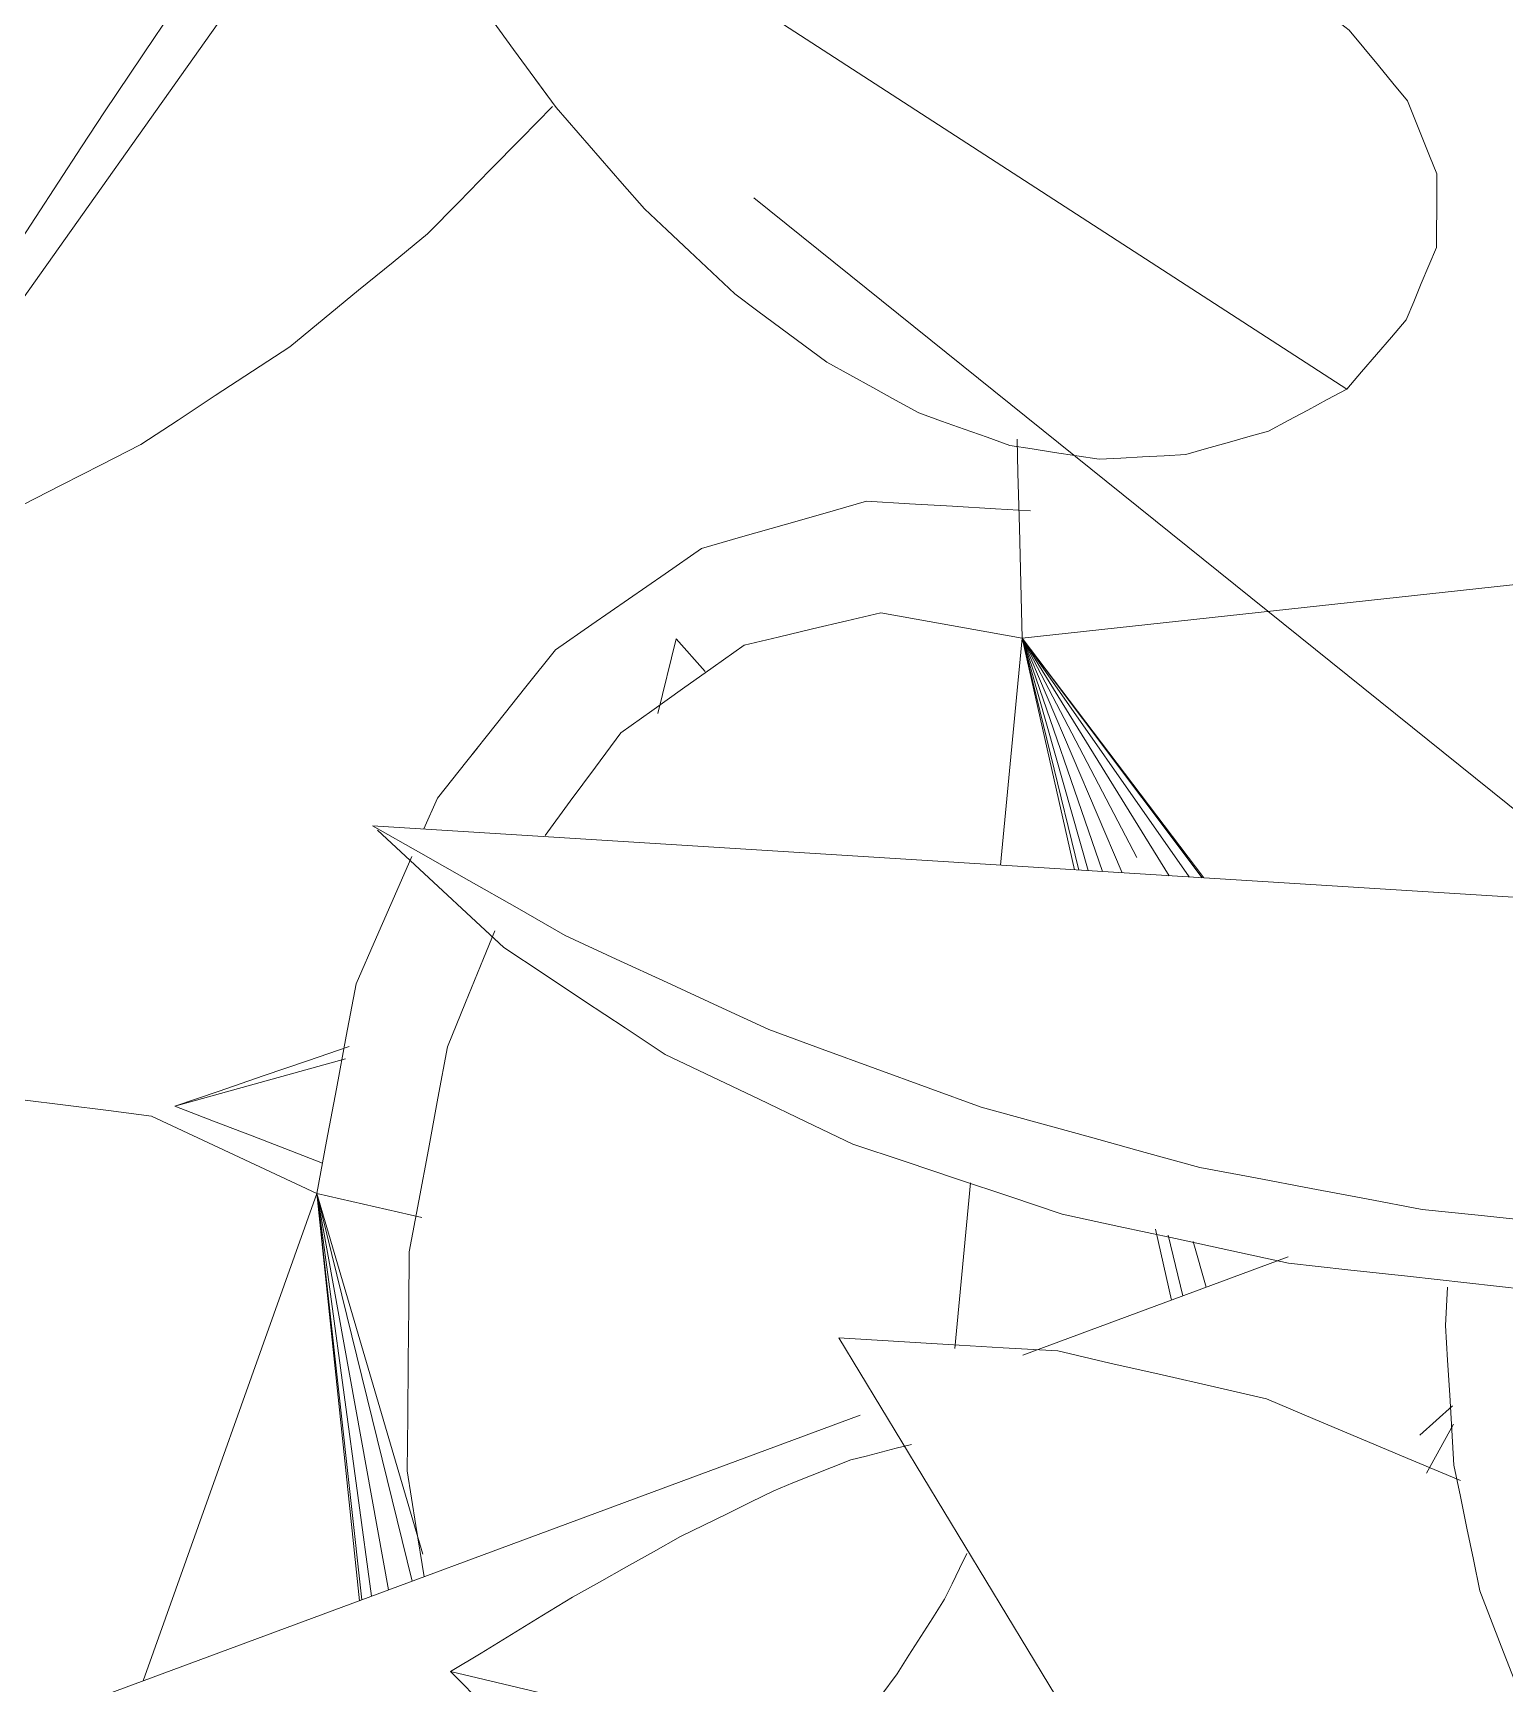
# Model space of a CAD drawing. Header units: metres. Extents: x -18.34 to -13.25, y -25.49 to -16.26.
# Drawn here: x -17.84679 to -17.81442, y -16.58459 to -16.54828 of the extents above; entities that cross this region are included whole.
import ezdxf

# ---------------------------------------------------------------- set-up
doc = ezdxf.new("R2010")
doc.units = ezdxf.units.M
doc.layers.add('Importações nas famílias', color=7, linetype='Continuous', lineweight=5)
doc.layers.add('Vegetação', color=7, linetype='Continuous', lineweight=5)

# ---------------------------------------------------------------- blocks, each defined once
blk = doc.blocks.new('Planta_pergolado_12200 - plantas pergolado_skp_Component_12-V45-Pavimento 02 - Executivo')
at = {"layer": 'Importações nas famílias', "color": 9}
for p, q in [((0.147917, 0.251099), (0.148684, 0.250597)), ((0.160278, 0.246554), (0.159966, 0.247011))]:
    blk.add_line(p, q, dxfattribs=at)
at = {"layer": 'Importações nas famílias', "color": 9, "flags": 128}
for points in [[(0.134103, 0.274234), (0.134239, 0.273316), (0.134374, 0.272398)], [(0.138559, 0.271524), (0.137942, 0.272129), (0.137326, 0.272734)], [(0.134374, 0.272398), (0.134604, 0.271501), (0.134834, 0.270604), (0.135064, 0.269706), (0.135294, 0.268809)], [(0.141171, 0.268867), (0.140518, 0.269532), (0.139865, 0.270196), (0.139212, 0.27086), (0.138559, 0.271524)], [(0.14387, 0.266036), (0.143195, 0.266744), (0.142521, 0.267451), (0.141846, 0.268159), (0.141171, 0.268867)], [(0.135294, 0.268809), (0.135616, 0.267942), (0.135938, 0.267075), (0.13626, 0.266208), (0.136582, 0.265341)], [(0.145231, 0.264565), (0.14455, 0.265301), (0.14387, 0.266036)], [(0.136582, 0.265341), (0.136993, 0.264514), (0.137403, 0.263687), (0.137814, 0.26286), (0.138224, 0.262033)], [(0.138224, 0.262033), (0.138719, 0.261255), (0.139214, 0.260477), (0.139708, 0.259699)], [(0.145076, 0.253424), (0.145786, 0.252842), (0.146497, 0.252261), (0.147207, 0.25168), (0.147917, 0.251099)], [(0.156449, 0.251633), (0.155901, 0.252303), (0.155354, 0.252974)], [(0.158366, 0.249178), (0.157887, 0.249792), (0.157407, 0.250406), (0.156928, 0.251019), (0.156449, 0.251633)], [(0.149452, 0.250095), (0.150219, 0.249593), (0.150986, 0.249091)], [(0.159966, 0.247011), (0.159566, 0.247553), (0.159166, 0.248095), (0.158766, 0.248637), (0.158366, 0.249178)], [(0.150986, 0.249091), (0.151802, 0.248675), (0.152618, 0.248258), (0.153433, 0.247841), (0.154249, 0.247425)], [(0.154249, 0.247425), (0.155105, 0.247098), (0.15596, 0.246771), (0.156815, 0.246444), (0.15767, 0.246117)], [(0.15767, 0.246117), (0.158556, 0.245883), (0.159441, 0.245649)]]:
    blk.add_lwpolyline(points, dxfattribs=at)
blk = doc.blocks.new('Planta_pergolado_12200 - plantas pergolado_skp_Component_12-V46-Pavimento 02 - Executivo')
at = {"layer": 'Importações nas famílias', "color": 9, "flags": 128}
for points in [[(0.153151, 0.234228), (0.152213, 0.234439), (0.151323, 0.23464)], [(0.152132, 0.232314), (0.152751, 0.232633), (0.153509, 0.233024)]]:
    blk.add_lwpolyline(points, dxfattribs=at)
blk = doc.blocks.new('Planta_pergolado_12200 - plantas pergolado_skp_Component_17-V47-Pavimento 02 - Executivo')
at = {"layer": 'Importações nas famílias', "color": 9}
for p, q in [((0.148966, 0.239525), (0.149311, 0.238926)), ((0.151045, 0.235909), (0.151363, 0.234857))]:
    blk.add_line(p, q, dxfattribs=at)
at = {"layer": 'Importações nas famílias', "color": 9, "flags": 128}
for points in [[(0.136188, 0.244087), (0.136904, 0.244208), (0.137779, 0.244355), (0.138653, 0.244502), (0.139528, 0.244649)], [(0.139528, 0.244649), (0.140397, 0.244499), (0.141266, 0.244349), (0.142136, 0.244199), (0.143005, 0.244049)], [(0.143005, 0.244049), (0.14381, 0.243612), (0.144615, 0.243175), (0.145419, 0.242738), (0.146224, 0.242301)], [(0.146224, 0.242301), (0.14691, 0.241607), (0.147595, 0.240913)], [(0.148027, 0.240476), (0.148281, 0.240219), (0.148966, 0.239525)], [(0.14962, 0.238387), (0.150006, 0.237717), (0.150525, 0.236813), (0.151045, 0.235909)], [(0.155527, 0.233655), (0.156395, 0.233861), (0.157263, 0.234067), (0.158131, 0.234273), (0.159, 0.234479)], [(0.153922, 0.232677), (0.154724, 0.233166), (0.155527, 0.233655)]]:
    blk.add_lwpolyline(points, dxfattribs=at)
blk = doc.blocks.new('Planta_pergolado_12200 - plantas pergolado_skp_Component_16-V48-Pavimento 02 - Executivo')
for name in ['Planta_pergolado_12200 - plantas pergolado_skp_Component_12-V45-Pavimento 02 - Executivo', 'Planta_pergolado_12200 - plantas pergolado_skp_Component_17-V47-Pavimento 02 - Executivo', 'Planta_pergolado_12200 - plantas pergolado_skp_Component_12-V46-Pavimento 02 - Executivo']:
    blk.add_blockref(name, (0, 0))
blk = doc.blocks.new('Planta_pergolado_12200 - plantas pergolado_skp_Component_12-V59-Pavimento 02 - Executivo')
at = {"layer": 'Importações nas famílias', "color": 9}
blk.add_line((0.148187, 0.259875), (0.161211, 0.245182), dxfattribs=at)
at = {"layer": 'Importações nas famílias', "color": 9, "flags": 128}
for points in [[(0.154258, 0.254316), (0.153656, 0.255029), (0.153053, 0.255741), (0.15245, 0.256454), (0.151847, 0.257166)], [(0.156449, 0.251633), (0.155901, 0.252303), (0.155354, 0.252974), (0.154806, 0.253645), (0.154258, 0.254316)], [(0.145076, 0.253424), (0.145786, 0.252842), (0.146497, 0.252261), (0.147207, 0.25168), (0.147917, 0.251099)], [(0.147917, 0.251099), (0.148684, 0.250597), (0.149452, 0.250095), (0.150219, 0.249593), (0.150986, 0.249091)], [(0.150986, 0.249091), (0.151802, 0.248675), (0.152618, 0.248258), (0.153433, 0.247841), (0.154249, 0.247425)], [(0.154249, 0.247425), (0.155105, 0.247098), (0.15596, 0.246771), (0.156815, 0.246444), (0.15767, 0.246117)]]:
    blk.add_lwpolyline(points, dxfattribs=at)
blk = doc.blocks.new('Planta_pergolado_12200 - plantas pergolado_skp_Component_12-V60-Pavimento 02 - Executivo')
at = {"layer": 'Importações nas famílias', "color": 9}
blk.add_line((0.151428, 0.234395), (0.155026, 0.233805), dxfattribs=at)
at = {"layer": 'Importações nas famílias', "color": 9, "flags": 128}
for points in [[(0.155026, 0.233805), (0.154088, 0.234017), (0.153151, 0.234228), (0.152213, 0.234439), (0.151323, 0.23464)], [(0.152132, 0.232314), (0.152751, 0.232633), (0.153509, 0.233024), (0.154268, 0.233415), (0.155026, 0.233805)]]:
    blk.add_lwpolyline(points, dxfattribs=at)
blk = doc.blocks.new('Planta_pergolado_12200 - plantas pergolado_skp_Component_17-V61-Pavimento 02 - Executivo')
at = {"layer": 'Importações nas famílias', "color": 9}
for p, q in [((0.148966, 0.239525), (0.149311, 0.238926)), ((0.150218, 0.230979), (0.152317, 0.2317)), ((0.150949, 0.224083), (0.152317, 0.2317)), ((0.151225, 0.223556), (0.152317, 0.2317)), ((0.15173, 0.223429), (0.152317, 0.2317)), ((0.152092, 0.223338), (0.152317, 0.2317)), ((0.152317, 0.2317), (0.152295, 0.223287)), ((0.156954, 0.222116), (0.152317, 0.2317)), ((0.152317, 0.2317), (0.152349, 0.223274))]:
    blk.add_line(p, q, dxfattribs=at)
at = {"layer": 'Importações nas famílias', "color": 9, "flags": 128}
for points in [[(0.136188, 0.244087), (0.136904, 0.244208), (0.137779, 0.244355), (0.138653, 0.244502), (0.139528, 0.244649)], [(0.139528, 0.244649), (0.140397, 0.244499), (0.141266, 0.244349), (0.142136, 0.244199), (0.143005, 0.244049)], [(0.143005, 0.244049), (0.14381, 0.243612), (0.144615, 0.243175), (0.145419, 0.242738), (0.146224, 0.242301)], [(0.146224, 0.242301), (0.14691, 0.241607), (0.147595, 0.240913), (0.148281, 0.240219), (0.148966, 0.239525)], [(0.14962, 0.238387), (0.150006, 0.237717), (0.150525, 0.236813), (0.151045, 0.235909)], [(0.151045, 0.235909), (0.151363, 0.234857), (0.151681, 0.233804), (0.151999, 0.232752), (0.152317, 0.2317)], [(0.155527, 0.233655), (0.156395, 0.233861), (0.157263, 0.234067), (0.158131, 0.234273), (0.159, 0.234479)], [(0.152317, 0.2317), (0.15312, 0.232189), (0.153922, 0.232677), (0.154724, 0.233166), (0.155527, 0.233655)]]:
    blk.add_lwpolyline(points, dxfattribs=at)
blk = doc.blocks.new('Planta_pergolado_12200 - plantas pergolado_skp_Component_16-V62-Pavimento 02 - Executivo')
for name in ['Planta_pergolado_12200 - plantas pergolado_skp_Component_12-V59-Pavimento 02 - Executivo', 'Planta_pergolado_12200 - plantas pergolado_skp_Component_17-V61-Pavimento 02 - Executivo', 'Planta_pergolado_12200 - plantas pergolado_skp_Component_12-V60-Pavimento 02 - Executivo']:
    blk.add_blockref(name, (0, 0))
blk = doc.blocks.new('Planta_pergolado_12200 - plantas pergolado_skp_-3067427-Pavimento 02 - Executivo')
for name in ['Planta_pergolado_12200 - plantas pergolado_skp_Component_16-V62-Pavimento 02 - Executivo', 'Planta_pergolado_12200 - plantas pergolado_skp_Component_16-V48-Pavimento 02 - Executivo']:
    blk.add_blockref(name, (0, 0))
blk = doc.blocks.new('Planta_pergolado_12200 - plantas pergolado_skp_-3067432-Pavimento 02 - Executivo')
at = {"rotation": 89.9999999999999}
blk.add_blockref('Planta_pergolado_12200 - plantas pergolado_skp_-3067427-Pavimento 02 - Executivo', (0.274037, 0.01573), dxfattribs=at)
blk = doc.blocks.new('Planta_pergolado_12200 - plantas pergolado_skp_Component_12-V303-Pavimento 02 - Executivo')
at = {"layer": 'Importações nas famílias', "color": 9}
for p, q in [((0.167146, 0.071654), (0.169928, 0.0793)), ((0.158323, 0.04741), (0.158864, 0.048898)), ((0.157802, 0.048143), (0.158323, 0.04741))]:
    blk.add_line(p, q, dxfattribs=at)
at = {"layer": 'Importações nas famílias', "color": 9, "flags": 128}
for points in [[(0.169473, 0.08069), (0.168761, 0.08042), (0.167847, 0.080075), (0.166934, 0.07973)], [(0.166934, 0.07973), (0.166095, 0.07927), (0.165256, 0.07881), (0.164417, 0.078349), (0.163579, 0.077889)], [(0.163579, 0.077889), (0.162834, 0.077325), (0.162263, 0.076892)]]:
    blk.add_lwpolyline(points, dxfattribs=at)
blk = doc.blocks.new('Planta_pergolado_12200 - plantas pergolado_skp_Component_16-V305-Pavimento 02 - Executivo')
blk.add_blockref('Planta_pergolado_12200 - plantas pergolado_skp_Component_12-V303-Pavimento 02 - Executivo', (0, 0))
blk = doc.blocks.new('Planta_pergolado_12200 - plantas pergolado_skp_Component_12-V306-Pavimento 02 - Executivo')
at = {"layer": 'Importações nas famílias', "color": 9}
for p, q in [((0.177038, 0.068928), (0.156281, 0.06371)), ((0.144873, 0.065362), (0.144138, 0.064833)), ((0.152819, 0.06284), (0.147173, 0.06142))]:
    blk.add_line(p, q, dxfattribs=at)
blk = doc.blocks.new('Planta_pergolado_12200 - plantas pergolado_skp_Component_12-V280-Pavimento 02 - Executivo')
at = {"layer": 'Importações nas famílias', "color": 9}
blk.add_line((0.19005, 0.027809), (0.170408, 0.043789), dxfattribs=at)
at = {"layer": 'Importações nas famílias', "color": 9, "flags": 128}
for points in [[(0.173848, 0.044769), (0.173411, 0.044695), (0.172974, 0.044621), (0.172537, 0.044547), (0.172101, 0.044473)], [(0.17563, 0.044675), (0.175185, 0.044699), (0.174739, 0.044722), (0.174293, 0.044746), (0.173848, 0.044769)], [(0.177429, 0.044192), (0.176979, 0.044313), (0.17653, 0.044434), (0.17608, 0.044555), (0.17563, 0.044675)], [(0.172101, 0.044473), (0.171678, 0.044302), (0.171254, 0.044131), (0.170831, 0.04396), (0.170408, 0.043789)], [(0.179223, 0.043324), (0.178775, 0.043541), (0.178326, 0.043758), (0.177877, 0.043975), (0.177429, 0.044192)], [(0.170408, 0.043789), (0.170066, 0.043467), (0.169724, 0.043145), (0.169381, 0.042823), (0.169039, 0.042501)], [(0.180993, 0.042083), (0.180551, 0.042393), (0.180108, 0.042704), (0.179666, 0.043014), (0.179223, 0.043324)], [(0.169039, 0.042501), (0.168844, 0.042148), (0.168649, 0.041795), (0.168453, 0.041442), (0.168258, 0.041089)], [(0.182719, 0.04048), (0.182288, 0.040881), (0.181856, 0.041281), (0.181425, 0.041682), (0.180993, 0.042083)], [(0.168258, 0.041089), (0.168215, 0.040713), (0.168172, 0.040337), (0.168128, 0.039961), (0.168085, 0.039585)], [(0.184383, 0.038535), (0.183967, 0.039021), (0.183551, 0.039507), (0.183135, 0.039994), (0.182719, 0.04048)], [(0.168085, 0.039585), (0.168195, 0.039195), (0.168304, 0.038805), (0.168414, 0.038415), (0.168523, 0.038026)], [(0.185964, 0.036268), (0.185569, 0.036835), (0.185173, 0.037401), (0.184778, 0.037968), (0.184383, 0.038535)], [(0.168523, 0.038026), (0.168783, 0.037631), (0.169043, 0.037236), (0.169303, 0.036841), (0.169562, 0.036447)], [(0.169562, 0.036447), (0.169966, 0.036056), (0.17037, 0.035666), (0.170774, 0.035276), (0.171178, 0.034886)], [(0.187447, 0.033705), (0.187076, 0.034346), (0.186706, 0.034987), (0.186335, 0.035627), (0.185964, 0.036268)], [(0.171178, 0.034886), (0.171717, 0.034509), (0.172256, 0.034132), (0.172794, 0.033756), (0.173333, 0.033379)], [(0.188814, 0.030875), (0.188472, 0.031583), (0.18813, 0.03229), (0.187789, 0.032998), (0.187447, 0.033705)], [(0.173333, 0.033379), (0.173994, 0.033025), (0.174655, 0.032671), (0.175315, 0.032316), (0.175976, 0.031962)], [(0.175976, 0.031962), (0.176743, 0.031639), (0.177511, 0.031315), (0.178278, 0.030992), (0.179045, 0.030668)], [(0.179045, 0.030668), (0.179901, 0.030383), (0.180757, 0.030098), (0.181613, 0.029813), (0.182469, 0.029527)], [(0.19005, 0.027809), (0.189741, 0.028575), (0.189432, 0.029342), (0.189123, 0.030109), (0.188814, 0.030875)], [(0.182469, 0.029527), (0.183393, 0.029287), (0.184317, 0.029047), (0.185242, 0.028807), (0.186166, 0.028567)], [(0.186166, 0.028567), (0.187137, 0.028377), (0.188108, 0.028188), (0.189079, 0.027998), (0.19005, 0.027809)]]:
    blk.add_lwpolyline(points, dxfattribs=at)
blk = doc.blocks.new('Planta_pergolado_12200 - plantas pergolado_skp_Component_17-V308-Pavimento 02 - Executivo')
at = {"layer": 'Importações nas famílias', "color": 9}
for p, q in [((0.144162, 0.065212), (0.144825, 0.066153)), ((0.153509, 0.059194), (0.1542, 0.062556)), ((0.149582, 0.060707), (0.149413, 0.061983)), ((0.149659, 0.062045), (0.149829, 0.060554)), ((0.149083, 0.060893), (0.148919, 0.061859)), ((0.151241, 0.048161), (0.148055, 0.053474)), ((0.151241, 0.048161), (0.148093, 0.053468)), ((0.151241, 0.048161), (0.148356, 0.053422)), ((0.151241, 0.048161), (0.148761, 0.053352)), ((0.151241, 0.048161), (0.149714, 0.053188)), ((0.151241, 0.048161), (0.150114, 0.053119)), ((0.151241, 0.048161), (0.150409, 0.053068)), ((0.151241, 0.048161), (0.150597, 0.053036)), ((0.151241, 0.048161), (0.149384, 0.052906)), ((0.150687, 0.05302), (0.151241, 0.048161)), ((0.151241, 0.048161), (0.152187, 0.052761)), ((0.151241, 0.048161), (0.129164, 0.048161))]:
    blk.add_line(p, q, dxfattribs=at)
at = {"layer": 'Importações nas famílias', "color": 9, "flags": 128}
for points in [[(0.165567, 0.066044), (0.16562, 0.064977), (0.165676, 0.063842)], [(0.165676, 0.063842), (0.165545, 0.062722), (0.165414, 0.061603), (0.165282, 0.060483), (0.165151, 0.059363)], [(0.165151, 0.059363), (0.164841, 0.058336), (0.164531, 0.057308), (0.164221, 0.05628), (0.16391, 0.055252)], [(0.16391, 0.055252), (0.163443, 0.054386), (0.162975, 0.05352), (0.162684, 0.052983)], [(0.161445, 0.051144), (0.160851, 0.050499), (0.160258, 0.049854), (0.159664, 0.049209)], [(0.159664, 0.049209), (0.158985, 0.048829), (0.158306, 0.048449), (0.157627, 0.048068), (0.156948, 0.047688)], [(0.151241, 0.048161), (0.151147, 0.047032), (0.151053, 0.045903), (0.150959, 0.044774), (0.150901, 0.044078)], [(0.154075, 0.047331), (0.153366, 0.047538), (0.152658, 0.047746), (0.15195, 0.047953), (0.151241, 0.048161)], [(0.156948, 0.047688), (0.156229, 0.047599), (0.155511, 0.04751), (0.154793, 0.04742), (0.154075, 0.047331)]]:
    blk.add_lwpolyline(points, dxfattribs=at)
blk = doc.blocks.new('Planta_pergolado_12200 - plantas pergolado_skp_Component_16-V309-Pavimento 02 - Executivo')
for name, p in [('Planta_pergolado_12200 - plantas pergolado_skp_Component_17-V308-Pavimento 02 - Executivo', (0, 0)), ('Planta_pergolado_12200 - plantas pergolado_skp_Component_12-V306-Pavimento 02 - Executivo', (0, 0)), ('Planta_pergolado_12200 - plantas pergolado_skp_Component_12-V280-Pavimento 02 - Executivo', (-0.026365, 0))]:
    blk.add_blockref(name, p)
blk = doc.blocks.new('Planta_pergolado_12200 - plantas pergolado_skp_Component_12-V350-Pavimento 02 - Executivo')
at = {"layer": 'Importações nas famílias', "color": 9}
blk.add_line((0.123463, 0.061898), (0.135728, 0.095599), dxfattribs=at)
at = {"layer": 'Importações nas famílias', "color": 9, "flags": 128}
for points in [[(0.118897, 0.071316), (0.119135, 0.070486), (0.119372, 0.069656), (0.119609, 0.068826), (0.119846, 0.067996)], [(0.119846, 0.067996), (0.12023, 0.067205), (0.120613, 0.066414), (0.120997, 0.065623), (0.12138, 0.064832)], [(0.12138, 0.064832), (0.121901, 0.064099), (0.122422, 0.063365), (0.122942, 0.062632), (0.123463, 0.061898)]]:
    blk.add_lwpolyline(points, dxfattribs=at)
blk = doc.blocks.new('Planta_pergolado_12200 - plantas pergolado_skp_Component_16-V353-Pavimento 02 - Executivo')
blk.add_blockref('Planta_pergolado_12200 - plantas pergolado_skp_Component_12-V350-Pavimento 02 - Executivo', (0, 0))
blk = doc.blocks.new('Planta_pergolado_12200 - plantas pergolado_skp_Component_12-V266-Pavimento 02 - Executivo')
at = {"layer": 'Importações nas famílias', "color": 9}
for p, q in [((0.188028, 0.07109), (0.188028, 0.079122)), ((0.189557, 0.069162), (0.190066, 0.069526))]:
    blk.add_line(p, q, dxfattribs=at)
at = {"layer": 'Importações nas famílias', "color": 9, "flags": 128}
for points in [[(0.194078, 0.081294), (0.193836, 0.081714), (0.193593, 0.082134), (0.193351, 0.082555), (0.193109, 0.082975)], [(0.194664, 0.079575), (0.194518, 0.080005), (0.194371, 0.080435), (0.194225, 0.080864), (0.194078, 0.081294)], [(0.19486, 0.077836), (0.194811, 0.078271), (0.194762, 0.078706), (0.194713, 0.07914), (0.194664, 0.079575)], [(0.194664, 0.076098), (0.194713, 0.076533), (0.194762, 0.076967), (0.194811, 0.077402), (0.19486, 0.077836)], [(0.194078, 0.074379), (0.194225, 0.074809), (0.194371, 0.075238), (0.194518, 0.075668), (0.194664, 0.076098)], [(0.193109, 0.072698), (0.193351, 0.073118), (0.193593, 0.073538), (0.193836, 0.073959), (0.194078, 0.074379)], [(0.191766, 0.071074), (0.192102, 0.07148), (0.192438, 0.071886), (0.192773, 0.072292), (0.193109, 0.072698)], [(0.190066, 0.069526), (0.190491, 0.069913), (0.190916, 0.0703), (0.191341, 0.070687), (0.191766, 0.071074)]]:
    blk.add_lwpolyline(points, dxfattribs=at)
blk = doc.blocks.new('Planta_pergolado_12200 - plantas pergolado_skp_Component_12-V354-Pavimento 02 - Executivo')
at = {"layer": 'Importações nas famílias', "color": 9}
blk.add_line((0.121707, 0.050667), (0.097927, 0.084368), dxfattribs=at)
at = {"layer": 'Importações nas famílias', "color": 9, "flags": 128}
for points in [[(0.115822, 0.068038), (0.115321, 0.068814), (0.114821, 0.06959), (0.11432, 0.070365), (0.11382, 0.071141)], [(0.115778, 0.070193), (0.116304, 0.069364), (0.11683, 0.068535), (0.117357, 0.067707), (0.117883, 0.066878)], [(0.117571, 0.064761), (0.117134, 0.06558), (0.116696, 0.066399), (0.116259, 0.067219), (0.115822, 0.068038)], [(0.117883, 0.066878), (0.118308, 0.066029), (0.118733, 0.06518), (0.119159, 0.064331), (0.119584, 0.063482)], [(0.119049, 0.061347), (0.11868, 0.062201), (0.11831, 0.063054), (0.117941, 0.063908), (0.117571, 0.064761)], [(0.119584, 0.063482), (0.119898, 0.062633), (0.120212, 0.061784), (0.120526, 0.060934), (0.120841, 0.060085)], [(0.12024, 0.057834), (0.119942, 0.058712), (0.119644, 0.05959), (0.119347, 0.060469), (0.119049, 0.061347)], [(0.120841, 0.060085), (0.121036, 0.059255), (0.121232, 0.058425), (0.121428, 0.057595), (0.121624, 0.056765)], [(0.121129, 0.05426), (0.120907, 0.055154), (0.120684, 0.056047), (0.120462, 0.05694), (0.12024, 0.057834)], [(0.121624, 0.056765), (0.121696, 0.055974), (0.121769, 0.055183), (0.121842, 0.054392), (0.121915, 0.053601)], [(0.121707, 0.050667), (0.121563, 0.051565), (0.121418, 0.052464), (0.121273, 0.053362), (0.121129, 0.05426)], [(0.121915, 0.053601), (0.121863, 0.052867), (0.121811, 0.052134), (0.121759, 0.0514), (0.121715, 0.050774)]]:
    blk.add_lwpolyline(points, dxfattribs=at)
blk = doc.blocks.new('Planta_pergolado_12200 - plantas pergolado_skp_Component_16-V357-Pavimento 02 - Executivo')
for name, p in [('Planta_pergolado_12200 - plantas pergolado_skp_Component_12-V354-Pavimento 02 - Executivo', (0, 0)), ('Planta_pergolado_12200 - plantas pergolado_skp_Component_12-V266-Pavimento 02 - Executivo', (-0.073, 0))]:
    blk.add_blockref(name, p)
blk = doc.blocks.new('Planta_pergolado_12200 - plantas pergolado_skp_Component_12-V367-Pavimento 02 - Executivo')
at = {"layer": 'Importações nas famílias', "color": 9}
blk.add_line((0.128954, 0.06617), (0.131725, 0.060364), dxfattribs=at)
at = {"layer": 'Importações nas famílias', "color": 9, "flags": 128}
for points in [[(0.131948, 0.073601), (0.131841, 0.073513), (0.131733, 0.073426), (0.131625, 0.073339), (0.131517, 0.073252)], [(0.132272, 0.073343), (0.132191, 0.073408), (0.13211, 0.073472), (0.132029, 0.073536), (0.131948, 0.073601)], [(0.131517, 0.073252), (0.131385, 0.073016), (0.131253, 0.072779), (0.131121, 0.072542), (0.130989, 0.072306)], [(0.13248, 0.072486), (0.132428, 0.0727), (0.132376, 0.072915), (0.132324, 0.073129), (0.132272, 0.073343)], [(0.132569, 0.071049), (0.132547, 0.071408), (0.132524, 0.071768), (0.132502, 0.072127), (0.13248, 0.072486)], [(0.130989, 0.072306), (0.130836, 0.071925), (0.130683, 0.071545), (0.130529, 0.071165), (0.130376, 0.070784)], [(0.132535, 0.069066), (0.132544, 0.069562), (0.132552, 0.070058), (0.13256, 0.070553), (0.132569, 0.071049)], [(0.130376, 0.070784), (0.130205, 0.070269), (0.130034, 0.069753), (0.129863, 0.069238), (0.129692, 0.068723)], [(0.13238, 0.066584), (0.132419, 0.067204), (0.132458, 0.067825), (0.132496, 0.068446), (0.132535, 0.069066)], [(0.129692, 0.068723), (0.129508, 0.068085), (0.129323, 0.067446), (0.129138, 0.066808), (0.128954, 0.06617)], [(0.132108, 0.06366), (0.132176, 0.064391), (0.132244, 0.065122), (0.132312, 0.065853), (0.13238, 0.066584)], [(0.128954, 0.06617), (0.128506, 0.066152), (0.128058, 0.066133), (0.12761, 0.066115), (0.127162, 0.066097)], [(0.125715, 0.065936), (0.125444, 0.065875), (0.125173, 0.065813), (0.124902, 0.065752)], [(0.127162, 0.066097), (0.1268, 0.066057), (0.126439, 0.066016), (0.126077, 0.065976), (0.125715, 0.065936)], [(0.124081, 0.063921), (0.124286, 0.063767), (0.12449, 0.063613), (0.124695, 0.06346), (0.124899, 0.063306)], [(0.131725, 0.060364), (0.13182, 0.061188), (0.131916, 0.062012), (0.132012, 0.062836), (0.132108, 0.06366)], [(0.124899, 0.063306), (0.125196, 0.063139), (0.125494, 0.062971), (0.125791, 0.062803), (0.126088, 0.062636)], [(0.126088, 0.062636), (0.126474, 0.062456), (0.126861, 0.062276), (0.127247, 0.062096), (0.127634, 0.061916)], [(0.127634, 0.061916), (0.128105, 0.061726), (0.128577, 0.061536), (0.129048, 0.061346), (0.12952, 0.061156)], [(0.12952, 0.061156), (0.130071, 0.060958), (0.130622, 0.06076), (0.131173, 0.060562), (0.131725, 0.060364)]]:
    blk.add_lwpolyline(points, dxfattribs=at)
blk = doc.blocks.new('Planta_pergolado_12200 - plantas pergolado_skp_Component_16-V370-Pavimento 02 - Executivo')
blk.add_blockref('Planta_pergolado_12200 - plantas pergolado_skp_Component_12-V367-Pavimento 02 - Executivo', (0, 0))
blk = doc.blocks.new('Planta_pergolado_12200 - plantas pergolado_skp_-V383-Pavimento 02 - Executivo')
at = {"layer": 'Importações nas famílias', "color": 9}
blk.add_line((0.109758, 0.049088), (0.109758, 0.0676), dxfattribs=at)
for name in ['Planta_pergolado_12200 - plantas pergolado_skp_Component_16-V353-Pavimento 02 - Executivo', 'Planta_pergolado_12200 - plantas pergolado_skp_Component_16-V357-Pavimento 02 - Executivo', 'Planta_pergolado_12200 - plantas pergolado_skp_Component_16-V370-Pavimento 02 - Executivo']:
    blk.add_blockref(name, (0, 0))
blk = doc.blocks.new('Planta_pergolado_12200 - plantas pergolado_skp_-V384-Pavimento 02 - Executivo')
at = {"xscale": 1.254472261797389, "yscale": 1.254472261797389, "zscale": 1.254472261797389, "rotation": 44.99999999999149}
blk.add_blockref('Planta_pergolado_12200 - plantas pergolado_skp_-V383-Pavimento 02 - Executivo', (0.101937, -0.102346), dxfattribs=at)
for name in ['Planta_pergolado_12200 - plantas pergolado_skp_Component_16-V305-Pavimento 02 - Executivo', 'Planta_pergolado_12200 - plantas pergolado_skp_Component_16-V309-Pavimento 02 - Executivo']:
    blk.add_blockref(name, (0, 0))
blk = doc.blocks.new('Planta_pergolado_12200 - plantas pergolado_skp_Component_12-V452-Pavimento 02 - Executivo')
at = {"layer": 'Importações nas famílias', "color": 9}
for p, q in [((0.153301, 0.043014), (0.152858, 0.043324)), ((0.156354, 0.04048), (0.155923, 0.040881)), ((0.158413, 0.037968), (0.158017, 0.038535)), ((0.15996, 0.035645), (0.159599, 0.036268)), ((0.146429, 0.033756), (0.146968, 0.033379)), ((0.163067, 0.029342), (0.162758, 0.030109))]:
    blk.add_line(p, q, dxfattribs=at)
at = {"layer": 'Importações nas famílias', "color": 9, "flags": 128}
for points in [[(0.152858, 0.043324), (0.152409, 0.043541), (0.151961, 0.043758), (0.151512, 0.043975), (0.151064, 0.044192)], [(0.158017, 0.038535), (0.157602, 0.039021), (0.157186, 0.039507), (0.15677, 0.039994), (0.156354, 0.04048)], [(0.161082, 0.033705), (0.160711, 0.034346), (0.16034, 0.034987), (0.15997, 0.035627)], [(0.162449, 0.030875), (0.162107, 0.031583), (0.161765, 0.03229), (0.161424, 0.032998), (0.161082, 0.033705)], [(0.146968, 0.033379), (0.147629, 0.033025), (0.14829, 0.032671), (0.14895, 0.032316), (0.149611, 0.031962)], [(0.149611, 0.031962), (0.150378, 0.031639), (0.151146, 0.031315), (0.151913, 0.030992), (0.15268, 0.030668)], [(0.15268, 0.030668), (0.153536, 0.030383), (0.154392, 0.030098), (0.155248, 0.029813), (0.156104, 0.029527)], [(0.156104, 0.029527), (0.157028, 0.029287), (0.157952, 0.029047), (0.158877, 0.028807), (0.159801, 0.028567)], [(0.159801, 0.028567), (0.160772, 0.028377), (0.161743, 0.028188)]]:
    blk.add_lwpolyline(points, dxfattribs=at)
blk = doc.blocks.new('Planta_pergolado_12200 - plantas pergolado_skp_Component_17-V453-Pavimento 02 - Executivo')
at = {"layer": 'Importações nas famílias', "color": 9}
for p, q in [((0.159664, 0.049209), (0.158985, 0.048829)), ((0.157627, 0.048068), (0.156948, 0.047688))]:
    blk.add_line(p, q, dxfattribs=at)
at = {"layer": 'Importações nas famílias', "color": 9, "flags": 128}
for points in [[(0.165567, 0.066044), (0.16562, 0.064977), (0.165676, 0.063842)], [(0.165676, 0.063842), (0.165545, 0.062722), (0.165414, 0.061603), (0.165282, 0.060483), (0.165151, 0.059363)], [(0.165151, 0.059363), (0.164841, 0.058336), (0.164531, 0.057308), (0.164221, 0.05628), (0.16391, 0.055252)], [(0.16391, 0.055252), (0.163443, 0.054386), (0.162975, 0.05352), (0.162684, 0.052983)], [(0.161445, 0.051144), (0.160851, 0.050499), (0.160258, 0.049854), (0.159664, 0.049209)], [(0.154075, 0.047331), (0.153366, 0.047538), (0.152658, 0.047746)], [(0.156948, 0.047688), (0.156229, 0.047599), (0.155511, 0.04751), (0.154793, 0.04742), (0.154075, 0.047331)], [(0.151053, 0.045903), (0.150959, 0.044774), (0.150901, 0.044078)]]:
    blk.add_lwpolyline(points, dxfattribs=at)
blk = doc.blocks.new('Planta_pergolado_12200 - plantas pergolado_skp_Component_16-V454-Pavimento 02 - Executivo')
for name in ['Planta_pergolado_12200 - plantas pergolado_skp_Component_17-V453-Pavimento 02 - Executivo', 'Planta_pergolado_12200 - plantas pergolado_skp_Component_12-V452-Pavimento 02 - Executivo']:
    blk.add_blockref(name, (0, 0))
blk = doc.blocks.new('Planta_pergolado_12200 - plantas pergolado_skp_Component_12-V81-Pavimento 02 - Executivo')
at = {"layer": 'Importações nas famílias', "color": 9, "flags": 128}
blk.add_lwpolyline([(0.121907, 0.05349), (0.121863, 0.052867), (0.121811, 0.052134)], dxfattribs=at)
blk = doc.blocks.new('Planta_pergolado_12200 - plantas pergolado_skp_Component_16-V474-Pavimento 02 - Executivo')
blk.add_blockref('Planta_pergolado_12200 - plantas pergolado_skp_Component_12-V81-Pavimento 02 - Executivo', (0, 0))
blk = doc.blocks.new('Planta_pergolado_12200 - plantas pergolado_skp_-V491-Pavimento 02 - Executivo')
blk.add_blockref('Planta_pergolado_12200 - plantas pergolado_skp_Component_16-V474-Pavimento 02 - Executivo', (0, 0))
blk = doc.blocks.new('Planta_pergolado_12200 - plantas pergolado_skp_-V492-Pavimento 02 - Executivo')
at = {"xscale": 1.254472261797389, "yscale": 1.254472261797389, "zscale": 1.254472261797389, "rotation": 44.99999999999149}
blk.add_blockref('Planta_pergolado_12200 - plantas pergolado_skp_-V491-Pavimento 02 - Executivo', (0.101937, -0.102346), dxfattribs=at)
blk.add_blockref('Planta_pergolado_12200 - plantas pergolado_skp_Component_16-V454-Pavimento 02 - Executivo', (0, 0))
blk = doc.blocks.new('Planta_pergolado_12200 - plantas pergolado_skp_-3067454-Pavimento 02 - Executivo')
at = {"rotation": 89.9999999999999}
for name in ['Planta_pergolado_12200 - plantas pergolado_skp_-V384-Pavimento 02 - Executivo', 'Planta_pergolado_12200 - plantas pergolado_skp_-V492-Pavimento 02 - Executivo']:
    blk.add_blockref(name, (0.696245, 0.01573), dxfattribs=at)
blk = doc.blocks.new('Planta_pergolado_12200 - Planta_pergolado_12200-3067476-Pavimento 02 - Executivo')
at = {"xscale": 1.068436298615139, "yscale": 1.068436298615139, "zscale": -1.068436298615139, "rotation": 96.20000000000395}
blk.add_blockref('Planta_pergolado_12200 - plantas pergolado_skp_-3067454-Pavimento 02 - Executivo', (-0.073046, -0.337289), dxfattribs=at)
at = {"extrusion": (0, 0, -1), "xscale": 1.068436298615139, "yscale": 1.068436298615139, "zscale": -1.068436298615139, "rotation": 263.7999999999961}
blk.add_blockref('Planta_pergolado_12200 - plantas pergolado_skp_-3067432-Pavimento 02 - Executivo', (0.167087, 0.38397), dxfattribs=at)

msp = doc.modelspace()

# ---------------------------------------------------------------- block references
at = {"layer": 'Vegetação', "color": 9}
msp.add_blockref('Planta_pergolado_12200 - Planta_pergolado_12200-3067476-Pavimento 02 - Executivo', (-17.499852, -16.893415), dxfattribs=at)

doc.saveas('drawing.dxf')
